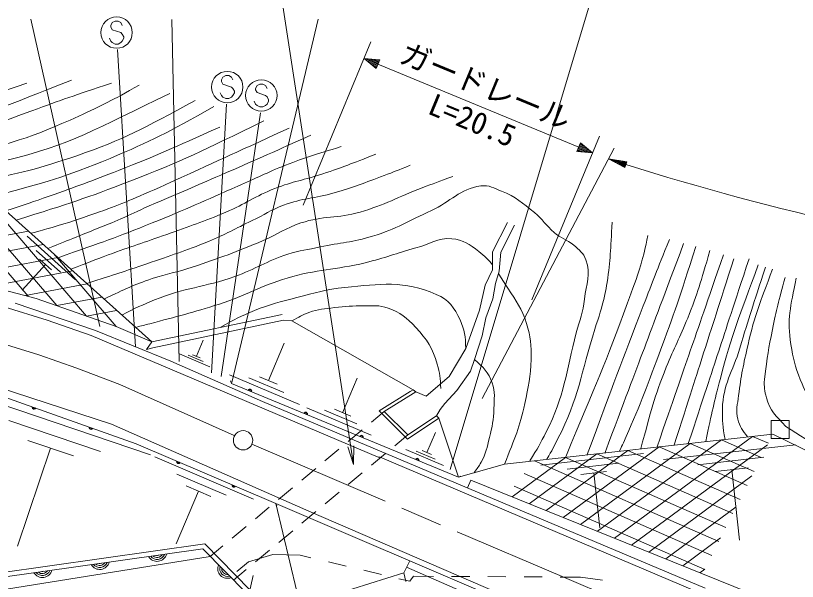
# Model space of a CAD drawing. Units: millimetres, scale not verified. Extents: x 40000 to 680000, y 20000 to 380000.
# Drawn here: x 153244 to 218026, y 273383 to 320274 of the extents above; entities that cross this region are included whole.
import ezdxf
from ezdxf.enums import TextEntityAlignment as Align

# ---------------------------------------------------------------- set-up
doc = ezdxf.new("R2010")
doc.units = ezdxf.units.MM
doc.header["$LTSCALE"] = 1000
doc.linetypes.add('CHAIN', pattern=[18.5, 12, -1.5, 3.5, -1.5])
for name, color, linetype, lineweight in [('M-BGD', 7, 'Continuous', 13), ('M-BMK', 2, 'CHAIN', 13), ('M-BMK-ROW', 30, 'Continuous', 13), ('M-BMK-SRVR', 3, 'Continuous', 13), ('M-STR-HTXT', 7, 'Continuous', 13), ('M-STR-STR1', 1, 'Continuous', 13), ('M-STR-STRC', 7, 'Continuous', 13)]:
    doc.layers.add(name, color=color, linetype=linetype, lineweight=lineweight)
doc.styles.add('ＭＳ ゴシック', font='')
doc.styles.get('ＭＳ ゴシック').set_extended_font_data('MS Gothic')

# ---------------------------------------------------------------- blocks, each defined once
blk = doc.blocks.new('open_arrow')
at = {"color": 0, "linetype": 'Continuous', "lineweight": -2}
blk.add_lwpolyline([(7.5, 1.25), (0, 0), (7.5, -1.25)], dxfattribs=at)

msp = doc.modelspace()

# ---------------------------------------------------------------- linework, layer by layer
at = {"layer": 'M-BGD'}
for p, q in [((154283, 297012), (137899, 316095)), ((156661, 296238), (141283, 314148)), ((159114, 295377), (148835, 307348)), ((152434, 304092), (164522, 293227)), ((192766, 300695), (194013, 303135)), ((194585, 302915), (193457, 300658)), ((154318, 302412), (141183, 299941)), ((154194, 301984), (158204, 298374)), ((155533, 301317), (144777, 299294)), ((154956, 300814), (156961, 299009)), ((192766, 299202), (192766, 300695)), ((193457, 300658), (193312, 299093)), ((156749, 300223), (148136, 298603)), ((155216, 300096), (156219, 299193)), ((161567, 294515), (156388, 300548)), ((155717, 299644), (153792, 297506)), ((147040, 298887), (154947, 296840)), ((157964, 299129), (151096, 297837)), ((192147, 297929), (192766, 299202)), ((193312, 299093), (193020, 298074)), ((159179, 298035), (154055, 297071)), ((193020, 298074), (192802, 296800)), ((191674, 295854), (192147, 297929)), ((154947, 296840), (161567, 294515)), ((160394, 296940), (156661, 296238)), ((192802, 296800), (192220, 295235)), ((152299, 296136), (155855, 295035)), ((153207, 296433), (159873, 294189)), ((161610, 295846), (159114, 295377)), ((164522, 293227), (175330, 295516)), ((190545, 292688), (191674, 295854)), ((155855, 295035), (159496, 293765)), ((164626, 292738), (175434, 295027)), ((176145, 294964), (175434, 295027)), ((186181, 289270), (176145, 294964)), ((192220, 295235), (191892, 293743)), ((159873, 294189), (166105, 291626)), ((161567, 294515), (164522, 293227)), ((159496, 293765), (183287, 283690)), ((191892, 293743), (191273, 291778)), ((164522, 293227), (164076, 292613)), ((168226, 292041), (168790, 293374)), ((174187, 290036), (175496, 293128)), ((164076, 292613), (164626, 292738)), ((169335, 291178), (166834, 292237)), ((168538, 291908), (167913, 292173)), ((189162, 290358), (190545, 292688)), ((166105, 291626), (173711, 288290)), ((168780, 291609), (167530, 292139)), ((191273, 291778), (190946, 290795)), ((176759, 288035), (170960, 290490)), ((175473, 289035), (172574, 290263)), ((174912, 289729), (173462, 290342)), ((187270, 288720), (189162, 290358)), ((190946, 290795), (189818, 289194)), ((150352, 289955), (161189, 286399)), ((171141, 289795), (171059, 289991)), ((189944, 282018), (171141, 289795)), ((180341, 287360), (181549, 290213)), ((149228, 289011), (164431, 283877)), ((151003, 289131), (163241, 284791)), ((183356, 287511), (185931, 289117)), ((183792, 287462), (186413, 289096)), ((185931, 289117), (186181, 289270)), ((186413, 289096), (186181, 289270)), ((186413, 289096), (187270, 288720)), ((189818, 289194), (188798, 288138)), ((173711, 288290), (210398, 272824)), ((182715, 285513), (177363, 287779)), ((181010, 287076), (179672, 287643)), ((188798, 288138), (188434, 287628)), ((181528, 286436), (178852, 287569)), ((185716, 285171), (183356, 287511)), ((185750, 285521), (183792, 287462)), ((188128, 287106), (185750, 285521)), ((188434, 287628), (188128, 287106)), ((188128, 287106), (188324, 286910)), ((152687, 286714), (160288, 284147)), ((161189, 286399), (177530, 279203)), ((188324, 286910), (185716, 285171)), ((188324, 286910), (189944, 282018)), ((187319, 284058), (188028, 285734)), ((154245, 285059), (158046, 283775)), ((193747, 283086), (216004, 285585)), ((201461, 277531), (211731, 285105)), ((202876, 276959), (214315, 285395)), ((211731, 285105), (215034, 283663)), ((214315, 285395), (215621, 284825)), ((216004, 285585), (237556, 274982)), ((156145, 284417), (153407, 276309)), ((163241, 284791), (174811, 279839)), ((198630, 278674), (206564, 284525)), ((200045, 278102), (209148, 284815)), ((204291, 276388), (215555, 284694)), ((206564, 284525), (213862, 281337)), ((206945, 283478), (217901, 284708)), ((209148, 284815), (214448, 282500)), ((188712, 282974), (185570, 284304)), ((188016, 283516), (186445, 284181)), ((187712, 283892), (186926, 284224)), ((195799, 279817), (201396, 283945)), ((196769, 283022), (205272, 283977)), ((197214, 279245), (203980, 284235)), ((201396, 283945), (212690, 279012)), ((203980, 284235), (213276, 280175)), ((164779, 283698), (172959, 280197)), ((183287, 283690), (183457, 283690)), ((183457, 283690), (209534, 272599)), ((194383, 280388), (198813, 283654)), ((196229, 283364), (211517, 276687)), ((198813, 283654), (212103, 277850)), ((198958, 282694), (203210, 283172)), ((209766, 283055), (215244, 283670)), ((189944, 282018), (193747, 283086)), ((200085, 282247), (202211, 282485)), ((211217, 282479), (213956, 282786)), ((212587, 282632), (213243, 276789)), ((166591, 282277), (170680, 280527)), ((190140, 282099), (189944, 282018)), ((195389, 282313), (210931, 275525)), ((201148, 282366), (201657, 277831)), ((205707, 275817), (214258, 282123)), ((167380, 281295), (169425, 280419)), ((190701, 281128), (190964, 281768)), ((190964, 281768), (215994, 271663)), ((194549, 281261), (210345, 274362)), ((168402, 280857), (166535, 276494)), ((174811, 279839), (207549, 265822)), ((174811, 279839), (176556, 272531)), ((174811, 279839), (174890, 279642)), ((207122, 275245), (212961, 279551)), ((177530, 279203), (193193, 272429)), ((208538, 274674), (211665, 276980)), ((151687, 274061), (168910, 276483)), ((151743, 273676), (168770, 276070)), ((168770, 276070), (172392, 272383)), ((168910, 276483), (172670, 272656)), ((169372, 275457), (140296, 270798)), ((172548, 274999), (174567, 275603)), ((174567, 275603), (176811, 275549)), ((176811, 275549), (177712, 275336)), ((171575, 274188), (172548, 274999)), ((179171, 274990), (180631, 274644)), ((185413, 274083), (185909, 275087)), ((179783, 272312), (185413, 274083)), ((182091, 274298), (183550, 273952)), ((185413, 274083), (185569, 273373)), ((190554, 272393), (185643, 274549)), ((209953, 274102), (210368, 274408)), ((185010, 273606), (185911, 273393)), ((185911, 273393), (186202, 273805)), ((186202, 273805), (187875, 273797)), ((189375, 273789), (190875, 273782)), ((192375, 273774), (193875, 273766)), ((195375, 273759), (196875, 273751)), ((198375, 273744), (200048, 273735)), ((200048, 273735), (201887, 273496))]:
    msp.add_line(p, q, dxfattribs=at)
for centre, radius, start, end in [((172660, 289167), 150, 337.52974, 157.52974), ((172660, 289167), 120, 337.52974, 157.52974), ((172660, 289167), 100, 337.52974, 157.52974), ((172660, 289167), 100, 337.52974, 157.52974), ((172660, 289167), 100, 337.52974, 157.52974), ((172660, 289167), 100, 337.52974, 157.52974), ((154766, 287797), 150, 160.47588, 340.47588), ((154766, 287797), 120, 160.47588, 340.47588), ((154766, 287797), 100, 160.47588, 340.47588), ((154766, 287797), 100, 160.47588, 340.47588), ((154766, 287797), 100, 160.47588, 340.47588), ((154766, 287797), 100, 160.47588, 340.47588), ((177281, 287256), 150, 337.52974, 157.52974), ((177281, 287256), 120, 337.52974, 157.52974), ((177281, 287256), 100, 337.52974, 157.52974), ((177281, 287256), 100, 337.52974, 157.52974), ((177281, 287256), 100, 337.52974, 157.52974), ((177281, 287256), 100, 337.52974, 157.52974), ((159479, 286126), 150, 160.47588, 340.47588), ((159479, 286126), 120, 160.47588, 340.47588), ((159479, 286126), 100, 160.47588, 340.47588), ((159479, 286126), 100, 160.47588, 340.47588), ((159479, 286126), 100, 160.47588, 340.47588), ((159479, 286126), 100, 160.47588, 340.47588), ((181901, 285345), 150, 337.52974, 157.52974), ((181901, 285345), 120, 337.52974, 157.52974), ((181901, 285345), 100, 337.52974, 157.52974), ((181901, 285345), 100, 337.52974, 157.52974), ((181901, 285345), 100, 337.52974, 157.52974), ((181901, 285345), 100, 337.52974, 157.52974), ((166728, 283299), 150, 156.82775, 336.82775), ((166728, 283299), 120, 156.82775, 336.82775), ((166728, 283299), 100, 156.82775, 336.82775), ((166728, 283299), 100, 156.82775, 336.82775), ((166728, 283299), 100, 156.82775, 336.82775), ((166728, 283299), 100, 156.82775, 336.82775), ((186521, 283434), 150, 337.52974, 157.52974), ((186521, 283434), 120, 337.52974, 157.52974), ((186521, 283434), 100, 337.52974, 157.52974), ((186521, 283434), 100, 337.52974, 157.52974), ((186521, 283434), 100, 337.52974, 157.52974), ((186521, 283434), 100, 337.52974, 157.52974), ((171325, 281331), 150, 156.82775, 336.82775), ((171325, 281331), 120, 156.82775, 336.82775), ((171325, 281331), 100, 156.82775, 336.82775), ((171325, 281331), 100, 156.82775, 336.82775), ((171325, 281331), 100, 156.82775, 336.82775), ((171325, 281331), 100, 156.82775, 336.82775), ((164966, 275851), 812, 210.62324, 345.38351), ((164966, 275851), 650, 216.73903, 339.26772), ((164966, 275851), 488, 227.87172, 328.13503), ((164966, 275851), 325, 262.06101, 293.94574), ((160213, 275183), 812, 210.62324, 345.38351), ((160213, 275183), 650, 216.73903, 339.26772), ((160213, 275183), 488, 227.87172, 328.13503), ((160213, 275183), 325, 262.06101, 293.94574), ((170804, 274446), 812, 157.11265, 291.87292), ((155460, 274514), 812, 210.62324, 345.38351), ((155460, 274514), 650, 216.73903, 339.26772), ((155460, 274514), 488, 227.87172, 328.13503), ((155460, 274514), 325, 262.06101, 293.94574), ((170804, 274446), 650, 163.22844, 285.75713), ((170804, 274446), 488, 174.36113, 274.62444), ((170804, 274446), 325, 208.55042, 240.43515)]:
    msp.add_arc(centre, radius, start, end, dxfattribs=at)
for points, knots in [([(145523, 310304), (145852, 310408), (145938, 310441), (146203, 310529), (150828, 312078), (152291, 312740), (157887, 314932)], [0, 0, 0, 0, 1, 1, 1, 2, 2, 2, 2]), ([(146669, 309274), (150457, 310825), (151465, 311250), (154585, 312392), (157149, 313330), (157998, 313621), (161189, 314678)], [0, 0, 0, 0, 1, 1, 1, 2, 2, 2, 2]), ([(147818, 308242), (152873, 309754), (154484, 310092), (158484, 311953), (160470, 312877), (161199, 313213), (163475, 314509)], [0, 0, 0, 0, 1, 1, 1, 2, 2, 2, 2]), ([(148652, 307492), (150351, 307739), (150884, 307907), (152299, 308243), (157928, 309580), (159853, 310889), (166015, 313831)], [0, 0, 0, 0, 1, 1, 1, 2, 2, 2, 2]), ([(149808, 306453), (153784, 307246), (155064, 307555), (158311, 308667), (162314, 310037), (163730, 310871), (168132, 313239)], [0, 0, 0, 0, 1, 1, 1, 2, 2, 2, 2]), ([(151184, 305216), (155855, 306501), (157319, 306882), (161068, 308443), (164530, 309883), (165753, 310546), (169656, 312731)], [0, 0, 0, 0, 1, 1, 1, 2, 2, 2, 2]), ([(152434, 304092), (154171, 304664), (154622, 304820), (156017, 305308), (158280, 306099), (159537, 306571), (161769, 307444), (165091, 308744), (166161, 309250), (170164, 311037)], [0, 0, 0, 0, 1, 1, 1, 2, 2, 2, 3, 3, 3, 3]), ([(153281, 303330), (157791, 304719), (159082, 305148), (162713, 306550), (167146, 308261), (168627, 309023), (173805, 311545)], [0, 0, 0, 0, 1, 1, 1, 2, 2, 2, 2]), ([(164322, 304518), (167205, 305740), (167939, 306054), (170249, 307058), (173168, 308327), (174087, 308742), (177699, 310360)], [0, 0, 0, 0, 1, 1, 1, 2, 2, 2, 2]), ([(156758, 300206), (160522, 301525), (161544, 301878), (164559, 303088), (167365, 304214), (168896, 304941), (171669, 306145), (173206, 306813), (174038, 307257), (175599, 307868), (177377, 308564), (178016, 308748), (180234, 309421)], [0, 0, 0, 0, 1, 1, 1, 2, 2, 2, 3, 3, 3, 4, 4, 4, 4]), ([(183097, 308790), (181010, 307973), (180440, 307744), (178705, 307165), (177164, 306650), (176239, 306543), (174726, 305951), (173088, 305310), (172291, 304679), (170674, 303986), (168794, 303180), (167696, 302838), (165772, 302142), (163884, 301458), (162801, 301147), (160920, 300443), (159705, 299989), (159312, 299840), (157824, 299247)], [0, 0, 0, 0, 1, 1, 1, 2, 2, 2, 3, 3, 3, 4, 4, 4, 5, 5, 5, 6, 6, 6, 6]), ([(159133, 298070), (161551, 298843), (162183, 299046), (164122, 299715), (166123, 300406), (167262, 300751), (169218, 301559), (170664, 302157), (171425, 302601), (172833, 303282), (173860, 303779), (174386, 304169), (175454, 304568), (177026, 305155), (178018, 305110), (179627, 305587), (181271, 306075), (182173, 306411), (183776, 307019), (184624, 307340), (184903, 307446), (185936, 307868)], [0, 0, 0, 0, 1, 1, 1, 2, 2, 2, 3, 3, 3, 4, 4, 4, 5, 5, 5, 6, 6, 6, 7, 7, 7, 7]), ([(189479, 306946), (188241, 306494), (187924, 306374), (186931, 306000), (184912, 305239), (183858, 304590), (181787, 303986), (179918, 303441), (178731, 303708), (176885, 303088), (175607, 302659), (174993, 302167), (173755, 301632), (171506, 300661), (170203, 300213), (167883, 299424), (166605, 298989), (165837, 298913), (164559, 298478), (162955, 297932), (162406, 297652), (160565, 296784)], [0, 0, 0, 0, 1, 1, 1, 2, 2, 2, 3, 3, 3, 4, 4, 4, 5, 5, 5, 6, 6, 6, 7, 7, 7, 7]), ([(165169, 306042), (162636, 304945), (161937, 304614), (159803, 303865), (158440, 303386), (157672, 303127), (156285, 302724), (155592, 302523), (155365, 302456), (154506, 302230)], [0, 0, 0, 0, 1, 1, 1, 2, 2, 2, 3, 3, 3, 3]), ([(162037, 295460), (163275, 296100), (163676, 296258), (164753, 296707), (167251, 297747), (168855, 297736), (171402, 298648), (173153, 299275), (174023, 299922), (175794, 300492), (176820, 300822), (177433, 300870), (178487, 301098), (180180, 301465), (181175, 301486), (182830, 301996), (184812, 302607), (185813, 303250), (187695, 304119), (189319, 304869), (190026, 305898), (191796, 306158), (192483, 306258), (192869, 305966), (193519, 305721), (194704, 305273), (195245, 304739), (196236, 303950), (196941, 303388), (197174, 302894), (197862, 302312), (198442, 301821), (198911, 301738), (199488, 301244), (199957, 300841), (200283, 300608), (200507, 300031), (200966, 298846), (200508, 298044), (200385, 296779), (200277, 295663), (199993, 295073), (199706, 293989), (198846, 290743), (198743, 288749), (197207, 285764), (196715, 284808), (196541, 284417), (195844, 283375)], [0, 0, 0, 0, 1, 1, 1, 2, 2, 2, 3, 3, 3, 4, 4, 4, 5, 5, 5, 6, 6, 6, 7, 7, 7, 8, 8, 8, 9, 9, 9, 10, 10, 10, 11, 11, 11, 12, 12, 12, 13, 13, 13, 14, 14, 14, 15, 15, 15, 16, 16, 16, 16]), ([(155914, 300964), (157088, 301444), (157382, 301564), (158323, 301948), (159744, 302527), (160560, 302807), (161963, 303428), (162891, 303839), (163197, 303977), (164322, 304518)], [0, 0, 0, 0, 1, 1, 1, 2, 2, 2, 3, 3, 3, 3]), ([(202676, 303163), (202536, 300784), (202552, 300103), (202253, 298168), (202191, 297770), (202172, 297544), (202083, 297152), (201824, 296009), (201588, 295392), (201237, 294273), (200118, 290711), (199905, 288530), (198189, 285214), (197842, 284544), (197731, 284277), (197257, 283521)], [0, 0, 0, 0, 1, 1, 1, 2, 2, 2, 3, 3, 3, 4, 4, 4, 5, 5, 5, 5]), ([(192766, 299615), (192468, 300002), (192118, 300366), (191626, 300735), (190855, 301311), (190352, 301694), (189394, 301778), (188196, 301882), (187570, 301338), (186409, 301026), (184759, 300581), (183873, 300189), (182211, 299788), (179714, 299187), (178219, 299260), (175757, 298526), (173500, 297854), (172373, 297077), (170128, 296367), (167893, 295661), (166620, 295335), (164353, 294741), (163894, 294621), (163747, 294580), (163176, 294436)], [0, 0, 0, 0, 1, 1, 1, 2, 2, 2, 3, 3, 3, 4, 4, 4, 5, 5, 5, 6, 6, 6, 7, 7, 7, 8, 8, 8, 8]), ([(205639, 302063), (205397, 300894), (205316, 300556), (205047, 299607), (204693, 298360), (204384, 297695), (203946, 296475), (202130, 291416), (201375, 289810), (198829, 283702)], [0, 0, 0, 0, 1, 1, 1, 2, 2, 2, 3, 3, 3, 3]), ([(200615, 283898), (202838, 289884), (203390, 291421), (205252, 296211), (206090, 298367), (206354, 299053), (207417, 301724)], [0, 0, 0, 0, 1, 1, 1, 2, 2, 2, 2]), ([(203291, 284191), (203448, 284517), (203485, 284608), (203607, 284875), (204894, 287697), (205478, 289339), (206571, 292241), (207864, 295677), (208228, 296844), (209619, 301131)], [0, 0, 0, 0, 1, 1, 1, 2, 2, 2, 3, 3, 3, 3]), ([(205047, 284384), (205933, 287601), (206147, 288568), (207163, 291141), (207800, 292752), (208305, 293593), (208941, 295205), (209785, 297344), (209992, 298124), (210784, 300797)], [0, 0, 0, 0, 1, 1, 1, 2, 2, 2, 3, 3, 3, 3]), ([(210446, 284976), (210940, 287469), (211123, 288179), (211651, 290209), (212624, 293954), (213165, 295207), (214783, 299607)], [0, 0, 0, 0, 1, 1, 1, 2, 2, 2, 2]), ([(212030, 285149), (211813, 286238), (211807, 286682), (211820, 287669), (211847, 289713), (212674, 290741), (213255, 292701), (214039, 295346), (214322, 296191), (215376, 299438)], [0, 0, 0, 0, 1, 1, 1, 2, 2, 2, 3, 3, 3, 3]), ([(193747, 283086), (194658, 285360), (195004, 286090), (195435, 288117), (195737, 289532), (195943, 290335), (195969, 291781), (195990, 292956), (195942, 293647), (195581, 294766), (195185, 295992), (194741, 296604), (194028, 297677), (193729, 298128), (193492, 298530), (193257, 298901)], [0, 0, 0, 0, 1, 1, 1, 2, 2, 2, 3, 3, 3, 4, 4, 4, 5, 5, 5, 5]), ([(213902, 285355), (213465, 285905), (213266, 286191), (213090, 286823), (212883, 287565), (213064, 288029), (213158, 288794), (213361, 290454), (213559, 291374), (213937, 293003), (214517, 295510), (214895, 296377), (215969, 299269)], [0, 0, 0, 0, 1, 1, 1, 2, 2, 2, 3, 3, 3, 4, 4, 4, 4]), ([(170182, 294426), (171476, 295142), (171888, 295357), (173039, 295826), (174368, 296367), (175157, 296562), (176549, 296910), (178091, 297294), (178946, 297605), (180528, 297751), (183485, 298023), (185384, 298348), (188107, 297164), (189140, 296715), (189600, 296076), (190072, 295053), (190468, 294198), (190517, 293694), (190545, 292688)], [0, 0, 0, 0, 1, 1, 1, 2, 2, 2, 3, 3, 3, 4, 4, 4, 5, 5, 5, 6, 6, 6, 6]), ([(215291, 290125), (215556, 292093), (215635, 292648), (215954, 294247), (216295, 295955), (216455, 296532), (217010, 298579)], [0, 0, 0, 0, 1, 1, 1, 2, 2, 2, 2]), ([(217916, 298507), (217474, 296108), (217148, 295132), (217493, 293003), (217679, 291855), (217830, 291208), (218255, 290125), (218673, 289057), (219024, 288450), (219863, 287669), (220401, 287169), (220669, 286971), (221387, 286569)], [0, 0, 0, 0, 1, 1, 1, 2, 2, 2, 3, 3, 3, 4, 4, 4, 4]), ([(188471, 289375), (188450, 290258), (188385, 290614), (188180, 291377), (187821, 292713), (187344, 293428), (186396, 294435), (185647, 295230), (185128, 295658), (184103, 296036), (183367, 296308), (182887, 296214), (182102, 296218), (181147, 296223), (180610, 296188), (179663, 296072), (178830, 295971), (178337, 295968), (177552, 295672), (176976, 295455), (176746, 295336), (176145, 294964)], [0, 0, 0, 0, 1, 1, 1, 2, 2, 2, 3, 3, 3, 4, 4, 4, 5, 5, 5, 6, 6, 6, 7, 7, 7, 7]), ([(191273, 291778), (192008, 291096), (192425, 290742), (192729, 289849), (193001, 289053), (192902, 288542), (192875, 287701), (192844, 286753), (192746, 286218), (192511, 285299), (192302, 284485), (192236, 283991), (191819, 283261), (191614, 282901), (191527, 282753), (191229, 282379)], [0, 0, 0, 0, 1, 1, 1, 2, 2, 2, 3, 3, 3, 4, 4, 4, 5, 5, 5, 5]), ([(215291, 290125), (215266, 289474), (215311, 289181), (215461, 288601), (215740, 287517), (216243, 287123), (217069, 286230)], [0, 0, 0, 0, 1, 1, 1, 2, 2, 2, 2]), ([(217069, 286230), (219466, 284681), (220383, 284069), (222760, 283288), (225022, 282545), (226385, 282281), (228766, 282250), (231441, 282216), (232961, 282353), (235590, 282851), (236672, 283056), (237227, 283421), (238320, 283561), (240288, 283812), (241415, 283500), (243397, 283397), (246108, 283255), (247655, 282445), (250330, 282905), (252079, 283206), (253087, 283544), (254589, 284489), (256261, 285540), (256820, 286385), (258083, 288146)], [0, 0, 0, 0, 1, 1, 1, 2, 2, 2, 3, 3, 3, 4, 4, 4, 5, 5, 5, 6, 6, 6, 7, 7, 7, 8, 8, 8, 8])]:
    msp.add_open_spline(points, degree=3, knots=knots, dxfattribs=at)
for points in [[(144357, 311353), (149259, 313015), (149259, 313015), (154162, 314678)], [(165169, 306042), (170545, 308497), (170545, 308497), (175921, 310953)], [(202085, 284059), (205344, 292722), (205344, 292722), (208603, 301385)], [(211905, 300454), (209153, 292495), (209153, 292495), (206401, 284537)], [(207819, 284688), (210285, 292401), (210285, 292401), (212751, 300115)], [(208990, 284816), (211506, 292466), (211506, 292466), (214021, 300115)]]:
    msp.add_open_spline(points, degree=3, dxfattribs=at)
at = {"layer": 'M-BMK'}
for p, q in [((152130, 293088), (155178, 292157)), ((155178, 292157), (158311, 291056)), ((158311, 291056), (161867, 289701)), ((161867, 289701), (171349, 285468)), ((171349, 285468), (171378, 285439)), ((172823, 284752), (198527, 273784)), ((198527, 273784), (206740, 270313))]:
    msp.add_line(p, q, dxfattribs=at)
at = {"layer": 'M-BMK-ROW'}
for p, q in [((217343, 286714), (215843, 286714)), ((215843, 286714), (215843, 285214)), ((217343, 285214), (217343, 286714)), ((215843, 285214), (217343, 285214))]:
    msp.add_line(p, q, dxfattribs=at)
at = {"layer": 'M-BMK-SRVR'}
msp.add_circle((172091, 285074), 800, dxfattribs=at)
at = {"layer": 'M-STR-HTXT'}
for p, q in [((177084, 304557), (182688, 318107)), ((182118, 316728), (201060, 308894)), ((182118, 316728), (183130, 315904)), ((182118, 316728), (183416, 316597)), ((182118, 316728), (183273, 316250)), ((183244, 316181), (182320, 316563)), ((183302, 316320), (182378, 316702)), ((182523, 316399), (183216, 316112)), ((182637, 316676), (183330, 316389)), ((183187, 316043), (182725, 316234)), ((183359, 316458), (182897, 316650)), ((183130, 315904), (183416, 316597)), ((183157, 316623), (183388, 316528)), ((182927, 316069), (183158, 315973)), ((196026, 296723), (201630, 310272)), ((200048, 309718), (199761, 309025)), ((201060, 308894), (200048, 309718)), ((191902, 288532), (202850, 309284)), ((201060, 308894), (199761, 309025)), ((200021, 308999), (199790, 309094)), ((199819, 309164), (200281, 308972)), ((200541, 308946), (199847, 309233)), ((199876, 309302), (200800, 308920)), ((201060, 308894), (199905, 309371)), ((199933, 309441), (200858, 309059)), ((200655, 309223), (199962, 309510)), ((199991, 309579), (200453, 309388)), ((200250, 309553), (200019, 309649)), ((202380, 308394), (203729, 307693)), ((202380, 308394), (203884, 308169)), ((202380, 308394), (203807, 307931)), ((203791, 307883), (202650, 308254)), ((203822, 307978), (202681, 308349)), ((202920, 308114), (203776, 307836)), ((202982, 308304), (203838, 308026)), ((203760, 307788), (203190, 307973)), ((203853, 308073), (203282, 308259)), ((203460, 307833), (203745, 307741)), ((203583, 308214), (203868, 308121)), ((203729, 307693), (203884, 308169)), ((172932, 273857), (169250, 258286))]:
    msp.add_line(p, q, dxfattribs=at)
msp.add_lwpolyline([(181246, 283083), (174518, 326678), (147956, 326678)], dxfattribs=at)
msp.add_arc((268951, 513419), 215562, 252.41028, 273.04562, dxfattribs=at)
at = {"layer": 'M-STR-STR1'}
for p, q in [((182721, 286570), (183792, 287462)), ((180800, 284971), (181953, 285931)), ((184656, 284610), (185750, 285521)), ((178879, 283371), (180031, 284331)), ((182735, 283011), (183887, 283971)), ((176957, 281772), (178110, 282732)), ((180813, 281411), (181966, 282371)), ((175036, 280172), (176189, 281132)), ((178892, 279812), (180045, 280772)), ((173115, 278573), (174267, 279533)), ((176970, 278212), (178123, 279172)), ((171193, 276973), (172346, 277933)), ((175049, 276613), (176202, 277573)), ((169372, 275457), (170425, 276334)), ((173128, 275013), (174281, 275973)), ((171302, 273493), (172359, 274374))]:
    msp.add_line(p, q, dxfattribs=at)
at = {"layer": 'M-STR-STRC'}
for p, q in [((203907, 331568), (189244, 282660)), ((154511, 319992), (160216, 294512)), ((161254, 319695), (161136, 319458)), ((161136, 319458), (161136, 319340)), ((161491, 319813), (161254, 319695)), ((161727, 319813), (161491, 319813)), ((161964, 319695), (161727, 319813)), ((162082, 319458), (161964, 319695)), ((166187, 319963), (166808, 291617)), ((178325, 319974), (171155, 289867)), ((161136, 319340), (161254, 319104)), ((161254, 319104), (161964, 318867)), ((161964, 318867), (162082, 318749)), ((162082, 318749), (162200, 318513)), ((161136, 318158), (161018, 318395)), ((161254, 318040), (161136, 318158)), ((162082, 318158), (161964, 318040)), ((162200, 318395), (162082, 318158)), ((162200, 318513), (162200, 318395)), ((161491, 317922), (161254, 318040)), ((161727, 317922), (161491, 317922)), ((161692, 317471), (163177, 292830)), ((161964, 318040), (161727, 317922)), ((170428, 315183), (170310, 314946)), ((170310, 314946), (170310, 314828)), ((170665, 315301), (170428, 315183)), ((170901, 315301), (170665, 315301)), ((171137, 315183), (170901, 315301)), ((171256, 314946), (171137, 315183)), ((170310, 314828), (170428, 314592)), ((170428, 314592), (171137, 314355)), ((171137, 314355), (171256, 314237)), ((171256, 314237), (171374, 314001)), ((173250, 314483), (173132, 314246)), ((173132, 314246), (173132, 314128)), ((173487, 314601), (173250, 314483)), ((173723, 314601), (173487, 314601)), ((173959, 314483), (173723, 314601)), ((174078, 314246), (173959, 314483)), ((170310, 313646), (170192, 313883)), ((170428, 313528), (170310, 313646)), ((171256, 313646), (171137, 313528)), ((171374, 313883), (171256, 313646)), ((171374, 314001), (171374, 313883)), ((173132, 314128), (173250, 313892)), ((173250, 313892), (173959, 313655)), ((173959, 313655), (174078, 313537)), ((170716, 312927), (169485, 290668)), ((170665, 313410), (170428, 313528)), ((170901, 313410), (170665, 313410)), ((171137, 313528), (170901, 313410)), ((173132, 312946), (173014, 313183)), ((173250, 312828), (173132, 312946)), ((174078, 312946), (173959, 312828)), ((174078, 313537), (174196, 313301)), ((174196, 313183), (174078, 312946)), ((174196, 313301), (174196, 313183)), ((173487, 312710), (173250, 312828)), ((173723, 312710), (173487, 312710)), ((173959, 312828), (173723, 312710)), ((173538, 312227), (170284, 290377))]:
    msp.add_line(p, q, dxfattribs=at)
for centre in [(161609, 318867), (170783, 314355), (173605, 313655)]:
    msp.add_circle(centre, 1300, dxfattribs=at)

# ---------------------------------------------------------------- block references
at = {"layer": 'M-STR-HTXT', "xscale": 200, "yscale": 200, "rotation": 98.8}
msp.add_blockref('open_arrow', (181246, 283083), dxfattribs=at)

# ---------------------------------------------------------------- texts
at = {"layer": 'M-STR-HTXT', "style": 'ＭＳ ゴシック'}
for s, rotation, p in [('ガードレール', 337.514, (191630, 313088)), ('L=20.5', 337.531, (190529, 310254))]:
    msp.add_text(s, height=1833, rotation=rotation, dxfattribs=at).set_placement(p, align=Align.BOTTOM_CENTER)

doc.saveas('drawing.dxf')
